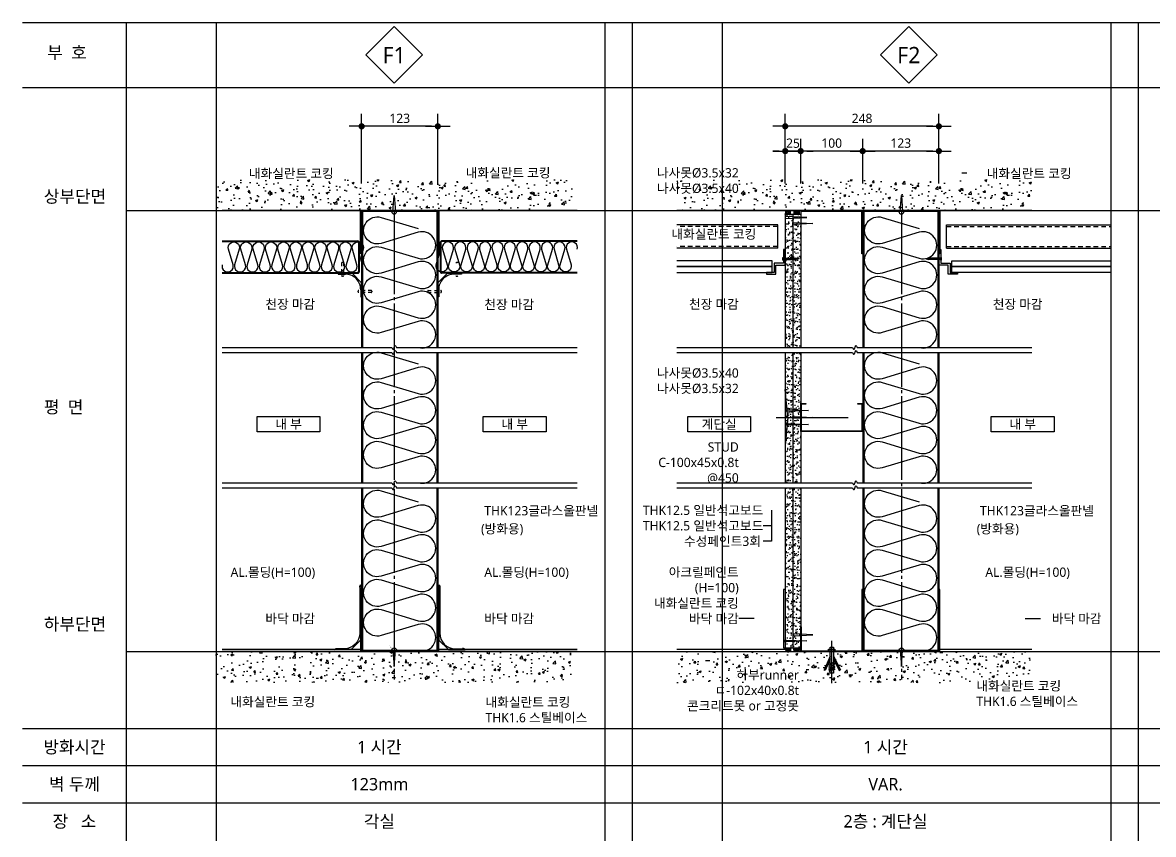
# Model space of a CAD drawing. Header units: millimetres. Extents: x 150 to 8166, y -2863 to -229.
# Drawn here: x 150 to 1975, y -1540 to -229 of the extents above; entities that cross this region are included whole.
import ezdxf
from ezdxf.enums import TextEntityAlignment as Align

# ---------------------------------------------------------------- set-up
doc = ezdxf.new("R2010")
doc.units = ezdxf.units.MM
doc.header["$LTSCALE"] = 5
doc.header["$MEASUREMENT"] = 0
doc.header["$PDMODE"] = 3
doc.header["$PDSIZE"] = 100
for name, pattern in [('C301', [30, 27, -1, 1, -1]), ('HID', [2.5, 1.5, -1]), ('HIDDEN', [2, 1, -1])]:
    doc.linetypes.add(name, pattern=pattern)
doc.layers.get('0').update_dxf_attribs({"linetype": 'CONTINUOUS'})
doc.layers.get('Defpoints').update_dxf_attribs({"color": 137, "linetype": 'CONTINUOUS'})
for name, color, linetype in [('01-CEN', 1, 'C301'), ('01CONC', 2, 'CONTINUOUS'), ('01FIN', 9, 'CONTINUOUS'), ('01HAT', 8, 'CONTINUOUS'), ('01LEADER(지시선)', 7, 'CONTINUOUS'), ('01TEX', 3, 'CONTINUOUS'), ('01단열재', 55, 'CONTINUOUS'), ('01석고보드', 73, 'CONTINUOUS'), ('01알루미늄몰딩', 4, 'CONTINUOUS'), ('01외벽패널', 3, 'CONTINUOUS'), ('01하지철물', 8, 'CONTINUOUS'), ('02DIM', 7, 'CONTINUOUS'), ('03벽체부호', 6, 'CONTINUOUS'), ('2', 2, 'CONTINUOUS'), ('3', 3, 'CONTINUOUS'), ('4', 4, 'CONTINUOUS'), ('5', 5, 'CONTINUOUS'), ('7', 7, 'CONTINUOUS'), ('8', 8, 'CONTINUOUS'), ('SYM-LEAD', 6, 'CONTINUOUS'), ('TEXT', 3, 'CONTINUOUS'), ('TEXT-NOTE', 6, 'CONTINUOUS')]:
    doc.layers.add(name, color=color, linetype=linetype)
doc.layers.add('02Waste', color=171, linetype='CONTINUOUS', plot=False)
doc.styles.add('GAUN', font='malgun.ttf', dxfattribs={"height": 375})
doc.styles.add('맑은고딕', font='malgun.ttf')
doc.styles.add('스타일1', font='malgun.ttf')
doc.dimstyles.new('GAUN-10', dxfattribs={"dimscale": 10, "dimtxt": 1.5, "dimasz": 1, "dimexe": 2, "dimexo": 3, "dimgap": 0.5, "dimtad": 1, "dimdec": 0, "dimzin": 1, "dimdsep": 46, "dimlunit": 6, "dimtxsty": '맑은고딕', "dimblk": 'CJDOT', "dimcen": 0.09, "dimdle": 1, "dimclrd": 256, "dimclre": 256, "dimclrt": 3, "dimadec": 0, "dimazin": 0, "dimtfac": 1, "dimtdec": 0, "dimtix": 1, "dimtmove": 2, "dimatfit": 3, "dimldrblk": 'CJDOT', "dimfxl": 1, "dimtolj": 1, "dimtzin": 1, "dimarcsym": 0})
pattern_1 = [(142.5, (30676.082, 8911.1846), (0.3149668, 9.6341188), [0, -7.6, 0, -8.5, 0, -8.125]), (172.5, (30676.082, 8911.185), (-8.8488835, 14.1107303), [0, -4.1, 0, -6.85, 0, -2.625]), (212.5, (30682.232, 8911.1846), (-15.5707093, 0.0282953), [0, -2.5, 0, -9, 0, -11.75]), (222.5, (30682.232, 8911.185), (-15.030633, 4.388378), [0, -1.25, 0, -5.9, 0, -6.75])]

# ---------------------------------------------------------------- blocks, each defined once
blk = doc.blocks.new('HILTI')
at = {"layer": '2'}
blk.add_lwpolyline([(4, 0, 1), (-4, 0)], format="xyb", close=True, dxfattribs=at)
blk.add_lwpolyline([(2, 0), (0, -26), (-2, 0)], dxfattribs=at)
blk = doc.blocks.new('CJDOT')
blk.add_line((-2, 0), (2, 0))
at = {"const_width": 0.5}
blk.add_lwpolyline([(-0.25, 0, 1), (0.25, 0, 1)], format="xyb", close=True, dxfattribs=at)
blk = doc.blocks.new('*D12')
at = {"layer": '02DIM', "lineweight": -2, "transparency": 16777216}
for p, q in [((697.2, -488.7), (697.2, -376.2)), ((820.2, -488.7), (820.2, -376.2)), ((810.2, -396.2), (707.2, -396.2))]:
    blk.add_line(p, q, dxfattribs=at)
at = {"layer": 'Defpoints', "color": 0, "transparency": 16777216}
for p in [(697.2, -396.2), (697.2, -518.7), (820.2, -518.7)]:
    blk.add_point(p, dxfattribs=at)
at = {"layer": '02DIM', "lineweight": -2, "transparency": 16777216, "xscale": 10, "yscale": 10, "zscale": 10, "rotation": 180}
blk.add_blockref('CJDOT', (697.2, -396.2), dxfattribs=at)
at = {"layer": '02DIM', "lineweight": -2, "transparency": 16777216, "xscale": 10, "yscale": 10, "zscale": 10}
blk.add_blockref('CJDOT', (820.2, -396.2), dxfattribs=at)
at = {"layer": '02DIM', "color": 3, "transparency": 16777216, "insert": (758.7, -383.4), "char_height": 15, "attachment_point": 5, "style": '맑은고딕'}
blk.add_mtext('\\A1;123', dxfattribs=at)
blk = doc.blocks.new('A$C224D38C1')
at = {"layer": '4'}
for p, q in [((0, 100), (0, 15.5)), ((0, 100), (1.5, 100)), ((1.5, 100), (1.5, 26.5)), ((15.5, 0), (0, 15.5)), ((15.5, 0), (38, 0)), ((26.5, 1.5), (38, 1.5)), ((38, 0), (38, 1.5))]:
    blk.add_line(p, q, dxfattribs=at)
blk.add_arc((26.5, 26.5), 25, 180, 270, dxfattribs=at)
blk = doc.blocks.new('INSUL1')
blk.add_lwpolyline([(0, 0.25, 1.344031), (0.35, 0.25), (0.2, 0.75, -1.344031), (0.55, 0.75), (0.4, 0.25)], format="xyb")
blk = doc.blocks.new('*D13')
at = {"layer": '02DIM', "lineweight": -2, "transparency": 16777216}
for p, q in [((1380.9, -488.7), (1380.9, -376.2)), ((1628.9, -488.7), (1628.9, -376.2)), ((1618.9, -396.2), (1390.9, -396.2))]:
    blk.add_line(p, q, dxfattribs=at)
at = {"layer": 'Defpoints', "color": 0, "transparency": 16777216}
for p in [(1380.9, -396.2), (1380.9, -518.7), (1628.9, -518.7)]:
    blk.add_point(p, dxfattribs=at)
at = {"layer": '02DIM', "lineweight": -2, "transparency": 16777216, "xscale": 10, "yscale": 10, "zscale": 10, "rotation": 180}
blk.add_blockref('CJDOT', (1380.9, -396.2), dxfattribs=at)
at = {"layer": '02DIM', "lineweight": -2, "transparency": 16777216, "xscale": 10, "yscale": 10, "zscale": 10}
blk.add_blockref('CJDOT', (1628.9, -396.2), dxfattribs=at)
at = {"layer": '02DIM', "color": 3, "transparency": 16777216, "insert": (1504.9, -383.5), "char_height": 15, "attachment_point": 5, "style": '맑은고딕'}
blk.add_mtext('\\A1;248', dxfattribs=at)
blk = doc.blocks.new('*D14')
at = {"layer": '02DIM', "lineweight": -2, "transparency": 16777216}
for p, q in [((1505.9, -488.7), (1505.9, -416.2)), ((1628.9, -488.7), (1628.9, -416.2)), ((1618.9, -436.2), (1515.9, -436.2))]:
    blk.add_line(p, q, dxfattribs=at)
at = {"layer": 'Defpoints', "color": 0, "transparency": 16777216}
for p in [(1505.9, -436.2), (1505.9, -518.7), (1628.9, -518.7)]:
    blk.add_point(p, dxfattribs=at)
at = {"layer": '02DIM', "lineweight": -2, "transparency": 16777216, "xscale": 10, "yscale": 10, "zscale": 10, "rotation": 180}
blk.add_blockref('CJDOT', (1505.9, -436.2), dxfattribs=at)
at = {"layer": '02DIM', "lineweight": -2, "transparency": 16777216, "xscale": 10, "yscale": 10, "zscale": 10}
blk.add_blockref('CJDOT', (1628.9, -436.2), dxfattribs=at)
at = {"layer": '02DIM', "color": 3, "transparency": 16777216, "insert": (1567.4, -423.4), "char_height": 15, "attachment_point": 5, "style": '맑은고딕'}
blk.add_mtext('\\A1;123', dxfattribs=at)
blk = doc.blocks.new('*D15')
at = {"layer": '02DIM', "lineweight": -2, "transparency": 16777216}
for p, q in [((1405.9, -488.7), (1405.9, -416.2)), ((1505.9, -488.7), (1505.9, -416.2)), ((1495.9, -436.2), (1415.9, -436.2))]:
    blk.add_line(p, q, dxfattribs=at)
at = {"layer": 'Defpoints', "color": 0, "transparency": 16777216}
for p in [(1405.9, -436.2), (1405.9, -518.7), (1505.9, -518.7)]:
    blk.add_point(p, dxfattribs=at)
at = {"layer": '02DIM', "lineweight": -2, "transparency": 16777216, "xscale": 10, "yscale": 10, "zscale": 10, "rotation": 180}
blk.add_blockref('CJDOT', (1405.9, -436.2), dxfattribs=at)
at = {"layer": '02DIM', "lineweight": -2, "transparency": 16777216, "xscale": 10, "yscale": 10, "zscale": 10}
blk.add_blockref('CJDOT', (1505.9, -436.2), dxfattribs=at)
at = {"layer": '02DIM', "color": 3, "transparency": 16777216, "insert": (1455.9, -423.4), "char_height": 15, "attachment_point": 5, "style": '맑은고딕'}
blk.add_mtext('\\A1;100', dxfattribs=at)
blk = doc.blocks.new('*D16')
at = {"layer": '02DIM', "lineweight": -2, "transparency": 16777216}
for p, q in [((1380.9, -488.7), (1380.9, -416.2)), ((1405.9, -488.7), (1405.9, -416.2)), ((1370.9, -436.2), (1360.9, -436.2)), ((1405.9, -436.2), (1380.9, -436.2)), ((1415.9, -436.2), (1425.9, -436.2))]:
    blk.add_line(p, q, dxfattribs=at)
at = {"layer": 'Defpoints', "color": 0, "transparency": 16777216}
for p in [(1380.9, -436.2), (1380.9, -518.7), (1405.9, -518.7)]:
    blk.add_point(p, dxfattribs=at)
at = {"layer": '02DIM', "lineweight": -2, "transparency": 16777216, "xscale": 10, "yscale": 10, "zscale": 10}
blk.add_blockref('CJDOT', (1380.9, -436.2), dxfattribs=at)
at = {"layer": '02DIM', "lineweight": -2, "transparency": 16777216, "xscale": 10, "yscale": 10, "zscale": 10, "rotation": 180}
blk.add_blockref('CJDOT', (1405.9, -436.2), dxfattribs=at)
at = {"layer": '02DIM', "color": 3, "transparency": 16777216, "insert": (1393.4, -423.5), "char_height": 15, "attachment_point": 5, "style": '맑은고딕'}
blk.add_mtext('\\A1;25', dxfattribs=at)
blk = doc.blocks.new('room-1')
at = {"layer": 'TEXT-NOTE', "color": 6}
for p, q in [((0, 5), (20.29, 5)), ((0, 0), (0, 5)), ((20.29, 5), (20.29, 0)), ((20.29, 0), (0, 0))]:
    blk.add_line(p, q, dxfattribs=at)
at = {"layer": 'TEXT-NOTE', "color": 3, "style": '스타일1'}
blk.add_attdef('실명', text='', height=3, dxfattribs=at).set_placement((10.15, 2.59), align=Align.MIDDLE)

msp = doc.modelspace()

# ---------------------------------------------------------------- hatches: boundary and pattern name
at = {"layer": '01HAT'}
h = msp.add_hatch(dxfattribs=at)
h.set_pattern_fill('AR-CONC', color=256, scale=5, style=0)
h.set_pattern_definition([(50, (-32194.813, 8871.642), (35.86301, -3.137607), [3.75, -41.25]), (355, (-32194.813, 8871.64), (-6.937567, 37.609607), [3, -33]), (100.4514, (-32191.824, 8871.38), (28.92547, 34.471977), [3.18701, -35.057106]), (46.1842, (-32194.813, 8881.64), (53.36205, -8.27595), [5.625, -61.875]), (96.6356, (-32190.366, 8880.95), (46.733135, 48.70589), [4.780514, -52.58565]), (351.1842, (-32194.81, 8881.64), (46.7331, 48.70593), [4.5, -49.5]), (21, (-32189.813, 8879.142), (29.845353, -20.130945), [3.75, -41.25]), (326, (-32189.813, 8879.14), (12.165767, 36.257502), [3, -33]), (71.4514, (-32187.325, 8877.464), (42.01113, 16.126525), [3.18701, -35.057106]), (37.5, (-32194.813, 8871.642), (0.607993, 16.6446927), [0, -32.6, 0, -33.5, 0, -33.125]), (7.5, (-32194.813, 8871.642), (13.153477, 19.720586), [0, -19.1, 0, -31.85, 0, -12.625]), (327.5, (-32205.963, 8871.642), (26.691122, -1.1277436), [0, -12.5, 0, -39, 0, -51.75]), (317.5, (-32210.963, 8871.642), (29.159308, 5.005249), [0, -16.25, 0, -25.9, 0, -36.75])])
h.paths.add_polyline_path([(462.2, -482.2), (462.2, -532.2), (1037.2, -532.2), (1037.2, -482.2)])
h = msp.add_hatch(dxfattribs=at)
h.set_pattern_fill('AR-CONC', color=256, scale=5, style=0)
h.set_pattern_definition([(50, (-31431.155, 8871.642), (35.86301, -3.137607), [3.75, -41.25]), (355, (-31431.155, 8871.64), (-6.937567, 37.609607), [3, -33]), (100.4514, (-31428.167, 8871.38), (28.92547, 34.471977), [3.18701, -35.057106]), (46.1842, (-31431.155, 8881.64), (53.36205, -8.27595), [5.625, -61.875]), (96.6356, (-31426.71, 8880.95), (46.733135, 48.70589), [4.780514, -52.58565]), (351.1842, (-31431.155, 8881.64), (46.7331, 48.70593), [4.5, -49.5]), (21, (-31426.155, 8879.142), (29.845353, -20.130945), [3.75, -41.25]), (326, (-31426.155, 8879.14), (12.165767, 36.257502), [3, -33]), (71.4514, (-31423.668, 8877.464), (42.01113, 16.126525), [3.18701, -35.057106]), (37.5, (-31431.155, 8871.642), (0.607993, 16.6446927), [0, -32.6, 0, -33.5, 0, -33.125]), (7.5, (-31431.155, 8871.642), (13.153477, 19.720586), [0, -19.1, 0, -31.85, 0, -12.625]), (327.5, (-31442.305, 8871.642), (26.691122, -1.1277436), [0, -12.5, 0, -39, 0, -51.75]), (317.5, (-31447.305, 8871.642), (29.159308, 5.005249), [0, -16.25, 0, -25.9, 0, -36.75])])
h.paths.add_polyline_path([(1205.9, -482.2), (1205.9, -532.2), (1780.9, -532.2), (1780.9, -482.2)])
h = msp.add_hatch(dxfattribs=at)
h.set_pattern_fill('AR-SAND', color=256, scale=5, style=0)
h.set_pattern_definition(pattern_1)
h.paths.add_polyline_path([(1405.9, -538.2), (1380.9, -538.2), (1380.9, -753.3), (1405.9, -753.3)])
h = msp.add_hatch(dxfattribs=at)
h.set_pattern_fill('AR-SAND', color=256, scale=5, style=0)
h.set_pattern_definition([(142.5, (30676.082, 8911.1846), (0.3149668, 9.6341188), [0, -7.6, 0, -8.5, 0, -8.125]), (172.5, (30676.082, 8911.185), (-8.8488835, 14.1107303), [0, -4.1, 0, -6.85, 0, -2.625]), (212.5, (30682.232, 8911.1846), (-15.5707093, 0.0282953), [0, -2.5, 0, -9, 0, -11.75]), (222.5, (30682.232, 8911.185), (-15.030633, 4.388378), [0, -1.25, 0, -5.9, 0, -6.75])])
h.paths.add_polyline_path([(1405.9, -761.3), (1380.9, -761.3), (1380.9, -971.8), (1405.9, -971.8)])
h = msp.add_hatch(dxfattribs=at)
h.set_pattern_fill('AR-SAND', color=256, scale=5, style=0)
h.set_pattern_definition(pattern_1)
h.paths.add_polyline_path([(1405.9, -1238.3), (1380.9, -1238.3), (1380.9, -979.8), (1405.9, -979.8)])
h = msp.add_hatch(dxfattribs=at)
h.set_pattern_fill('AR-CONC', color=256, scale=5, style=0)
h.set_pattern_definition([(50, (-32194.813, 8911.185), (35.86301, -3.137607), [3.75, -41.25]), (355, (-32194.813, 8911.185), (-6.937567, 37.609607), [3, -33]), (100.4514, (-32191.824, 8910.923), (28.92547, 34.471977), [3.18701, -35.057106]), (46.1842, (-32194.813, 8921.185), (53.36205, -8.27595), [5.625, -61.875]), (96.6356, (-32190.366, 8920.495), (46.733135, 48.70589), [4.780514, -52.58565]), (351.1842, (-32194.81, 8921.185), (46.7331, 48.70593), [4.5, -49.5]), (21, (-32189.813, 8918.685), (29.845353, -20.130945), [3.75, -41.25]), (326, (-32189.813, 8918.685), (12.165767, 36.257502), [3, -33]), (71.4514, (-32187.325, 8917.007), (42.01113, 16.126525), [3.18701, -35.057106]), (37.5, (-32194.813, 8911.185), (0.607993, 16.6446927), [0, -32.6, 0, -33.5, 0, -33.125]), (7.5, (-32194.813, 8911.185), (13.153477, 19.720586), [0, -19.1, 0, -31.85, 0, -12.625]), (327.5, (-32205.963, 8911.185), (26.691122, -1.1277436), [0, -12.5, 0, -39, 0, -51.75]), (317.5, (-32210.963, 8911.185), (29.159308, 5.005249), [0, -16.25, 0, -25.9, 0, -36.75])])
h.paths.add_polyline_path([(462.2, -1244.3), (462.2, -1294.3), (1037.2, -1294.3), (1037.2, -1244.3)])
h = msp.add_hatch(dxfattribs=at)
h.set_pattern_fill('AR-CONC', color=256, scale=5, style=0)
h.set_pattern_definition([(50, (-21241.102, -68602.354), (35.863009, -3.137607), [3.75, -41.25]), (355, (-21241.102, -68602.354), (-6.937567, 37.609607), [3, -33]), (100.4514, (-21238.114, -68602.615), (28.925469, 34.471977), [3.18701, -35.057106]), (46.1842, (-21241.102, -68592.354), (53.362052, -8.27595), [5.625, -61.875]), (96.6356, (-21236.655, -68593.043), (46.733135, 48.705894), [4.780514, -52.58565]), (351.1842, (-21241.1, -68592.354), (46.733097, 48.70593), [4.5, -49.5]), (21, (-21236.102, -68594.854), (29.845353, -20.130945), [3.75, -41.25]), (326, (-21236.102, -68594.854), (12.165767, 36.257502), [3, -33]), (71.4514, (-21233.615, -68596.53), (42.011131, 16.126525), [3.18701, -35.057106]), (37.5, (-21241.102, -68602.354), (0.6079928, 16.6446927), [0, -32.6, 0, -33.5, 0, -33.125]), (7.5, (-21241.102, -68602.354), (13.153477, 19.7205856), [0, -19.1, 0, -31.85, 0, -12.625]), (327.5, (-21252.252, -68602.354), (26.6911218, -1.1277436), [0, -12.5, 0, -39, 0, -51.75]), (317.5, (-21257.252, -68602.354), (29.1593085, 5.005249), [0, -16.25, 0, -25.9, 0, -36.75])])
h.paths.add_polyline_path([(1780.9, -1294.3), (1780.9, -1244.3), (1205.9, -1244.3), (1205.9, -1294.3)])
at = {"layer": '8'}
h = msp.add_hatch(dxfattribs=at)
h.set_pattern_fill('ANSI31', color=256, scale=10, style=0)
h.set_pattern_definition([(315, (-26228.0336, -12011.5565), (-0.883883476, -0.883883476), [])])
edge = h.paths.add_edge_path()
edge.add_ellipse((1399.4, -535.2), major_axis=(4.77, 0), ratio=0.629285, start_angle=0, end_angle=360, ccw=False)
h = msp.add_hatch(dxfattribs=at)
h.set_pattern_fill('ANSI31', color=256, scale=10, style=0)
h.set_pattern_definition([(135, (30676.0818, 8911.1846), (0.883883476, 0.883883476), [])])
edge = h.paths.add_edge_path()
edge.add_ellipse((1399.4, -1241.3), major_axis=(4.77, 0), ratio=0.629285, start_angle=0, end_angle=360)

# ---------------------------------------------------------------- linework, layer by layer
for p, q in [((150, -1428.7), (3585, -1428.7)), ((150, -1488.7), (3585, -1488.7))]:
    msp.add_line(p, q)
at = {"layer": '01-CEN'}
for p, q in [((749.7, -532.2), (749.7, -1289.6)), ((1568.4, -532.2), (1568.4, -1289.6)), ((1366.2, -866.5), (1482.6, -866.5)), ((1456.1, -1295.4), (1456.1, -1227.2))]:
    msp.add_line(p, q, dxfattribs=at)
at = {"layer": '01CONC'}
for p, q in [((1045.2, -532.2), (472.2, -532.2)), ((1778.9, -532.2), (1205.9, -532.2)), ((1045.2, -1244.3), (472.2, -1244.3)), ((1205.9, -1244.3), (1778.9, -1244.3))]:
    msp.add_line(p, q, dxfattribs=at)
at = {"layer": '01FIN'}
for p, q in [((695.6, -1241.3), (472.2, -1241.3)), ((1045.2, -1241.3), (821.8, -1241.3)), ((1381.8, -1241.3), (1205.9, -1241.3)), ((1778.9, -1241.3), (1630.5, -1241.3))]:
    msp.add_line(p, q, dxfattribs=at)
at = {"layer": '01LEADER(지시선)'}
for p, q in [((1665.7, -471.3), (1674, -471.3)), ((1330.9, -1191.3), (1305.9, -1191.3)), ((1768, -1191.3), (1793, -1191.3))]:
    msp.add_line(p, q, dxfattribs=at)
for points in [[(1330.9, -1241.3, 0, 5, 0), (1330.9, -1226.3, 0, 0, 0), (1330.9, -1191.3, 0, 0, 0)], [(1768, -1241.3, 0, 5, 0), (1768, -1226.3, 0, 0, 0), (1768, -1191.3, 0, 0, 0)]]:
    msp.add_lwpolyline(points, format="xyseb", dxfattribs=at)
at = {"layer": '01단열재', "color": 9, "ltscale": 0.0009}
for p, q in [((472.2, -582.2), (690.2, -582.2)), ((1045.2, -582.2), (827.1, -582.2)), ((692.3, -584.3), (692.3, -630.2)), ((825, -584.3), (825, -630.2)), ((472.2, -632.2), (690.2, -632.2)), ((1045.2, -632.2), (827.1, -632.2))]:
    msp.add_line(p, q, dxfattribs=at)
for centre, start, end in [((690.2, -584.3), 359.999, 90.0679), ((827.1, -584.3), 89.9321, 180.001), ((690.2, -630.2), 269.9321, 0.001), ((827.1, -630.2), 179.999, 270.0679)]:
    msp.add_arc(centre, 2.04, start, end, dxfattribs=at)
at = {"layer": '01석고보드'}
for p, q in [((1405.9, -532.2), (1380.9, -532.2)), ((1380.9, -532.2), (1405.9, -532.2)), ((1380.9, -538.2), (1380.9, -753.3)), ((1380.9, -538.2), (1405.9, -538.2)), ((1393.4, -538.2), (1393.4, -753.3)), ((1405.9, -532.2), (1405.9, -753.3)), ((1380.9, -761.3), (1380.9, -971.8)), ((1393.4, -761.3), (1393.4, -971.8)), ((1405.9, -761.3), (1405.9, -971.8)), ((1384.9, -866.5), (1380.9, -821.5)), ((1384.9, -866.5), (1380.9, -911.5)), ((1380.9, -979.8), (1380.9, -1238.3)), ((1393.4, -979.8), (1393.4, -1238.3)), ((1405.9, -979.8), (1405.9, -1244.3)), ((1377.9, -1238.3), (1405.9, -1238.3))]:
    msp.add_line(p, q, dxfattribs=at)
at = {"layer": '01알루미늄몰딩', "color": 5, "linetype": 'HIDDEN'}
for p, q in [((664.9, -616.9), (664.9, -637.4)), ((667.1, -616.1), (665.7, -616.1)), ((667.9, -616.9), (667.9, -637.4)), ((850.2, -616.1), (851.6, -616.1)), ((667.1, -638.2), (665.7, -638.2)), ((850.2, -638.2), (851.6, -638.2)), ((691.4, -663.6), (691.4, -662.2)), ((712.7, -661.4), (692.2, -661.4)), ((712.7, -664.4), (692.2, -664.4)), ((695.7, -660.5), (695.7, -660.4)), ((713.5, -662.2), (713.5, -663.6)), ((803.8, -662.2), (803.8, -663.6)), ((804.6, -661.4), (825.1, -661.4)), ((804.6, -664.4), (825.1, -664.4)), ((821.7, -660.5), (821.7, -660.4)), ((825.9, -663.6), (825.9, -662.2))]:
    msp.add_line(p, q, dxfattribs=at)
at = {"layer": '01알루미늄몰딩'}
for p, q in [((681.7, -633.4), (659.2, -633.4)), ((659.2, -633.4), (659.2, -634.9)), ((659.2, -634.9), (671.3, -634.9)), ((697.2, -648.9), (681.7, -633.4)), ((820.2, -648.9), (835.7, -633.4)), ((835.7, -633.4), (858.2, -633.4)), ((858.2, -634.9), (846.1, -634.9)), ((858.2, -633.4), (858.2, -634.9)), ((697.2, -671.4), (697.2, -648.9)), ((820.2, -671.4), (820.2, -648.9)), ((695.7, -660.4), (695.7, -659.3)), ((695.7, -659.3), (695.7, -671.4)), ((695.7, -671.4), (697.2, -671.4)), ((821.7, -671.4), (820.2, -671.4)), ((821.7, -660.4), (821.7, -659.3)), ((821.7, -659.3), (821.7, -671.4))]:
    msp.add_line(p, q, dxfattribs=at)
at = {"layer": '01알루미늄몰딩', "color": 5, "linetype": 'HIDDEN'}
for centre, start, end in [((665.7, -616.9), 90, 180), ((667.1, -616.9), 0, 90), ((850.2, -616.9), 90, 180), ((851.6, -616.9), 0, 90), ((665.7, -637.4), 180, 270), ((667.1, -637.4), 270, 0), ((850.2, -637.4), 180, 270), ((851.6, -637.4), 270, 0), ((692.2, -662.2), 90, 180), ((692.2, -663.6), 180, 270), ((712.7, -662.2), 0, 90), ((712.7, -663.6), 270, 0), ((804.6, -662.2), 90, 180), ((804.6, -663.6), 180, 270), ((825.1, -662.2), 0, 90), ((825.1, -663.6), 270, 0)]:
    msp.add_arc(centre, 0.8, start, end, dxfattribs=at)
at = {"layer": '01알루미늄몰딩'}
for centre, start, end in [((670.7, -659.9), 358.6605, 91.3395), ((846.6, -659.9), 88.6605, 181.3395)]:
    msp.add_arc(centre, 25, start, end, dxfattribs=at)
at = {"layer": '01외벽패널'}
for p, q in [((697.2, -532.2), (697.2, -753.3)), ((698.8, -532.2), (698.8, -753.3)), ((818.6, -532.2), (818.6, -753.3)), ((820.2, -532.2), (820.2, -753.3)), ((1505.9, -532.2), (1505.9, -753.3)), ((1507.5, -532.2), (1507.5, -753.3)), ((1627.3, -532.2), (1627.3, -753.3)), ((1628.9, -532.2), (1628.9, -753.3)), ((697.2, -761.3), (697.2, -971.8)), ((698.8, -761.3), (698.8, -971.8)), ((818.6, -761.3), (818.6, -971.8)), ((820.2, -761.3), (820.2, -971.8)), ((1505.9, -761.3), (1505.9, -971.8)), ((1507.5, -761.3), (1507.5, -971.8)), ((1627.3, -761.3), (1627.3, -971.8)), ((1628.9, -761.3), (1628.9, -971.8)), ((697.2, -979.8), (697.2, -1244.3)), ((698.8, -979.8), (698.8, -1244.3)), ((818.6, -979.8), (818.6, -1242.7)), ((820.2, -979.8), (820.2, -1240.2)), ((1505.9, -979.8), (1505.9, -1234.7)), ((1507.5, -979.8), (1507.5, -1242.7)), ((1627.3, -979.8), (1627.3, -1242.7)), ((1628.9, -979.8), (1628.9, -1242.7))]:
    msp.add_line(p, q, dxfattribs=at)
at = {"layer": '01하지철물', "color": 4}
for p, q in [((1380.9, -541.5), (1380.9, -545)), ((1382, -541.5), (1380.9, -541.5)), ((1380.9, -545), (1382, -545)), ((1382, -541.7), (1382, -541.5)), ((1415.9, -543.3), (1382, -541.7)), ((1382, -544.8), (1415.9, -543.3)), ((1382, -545), (1382, -544.8)), ((1393.4, -555), (1393.4, -551.5)), ((1393.4, -551.5), (1394.5, -551.5)), ((1394.5, -555), (1393.4, -555)), ((1394.5, -551.5), (1394.5, -551.7)), ((1394.5, -551.7), (1425.4, -553.3)), ((1425.4, -553.3), (1394.5, -554.8)), ((1394.5, -554.8), (1394.5, -555)), ((1383.7, -853.3), (1384.8, -853.3)), ((1383.7, -856.8), (1383.7, -853.3)), ((1384.8, -856.8), (1383.7, -856.8)), ((1384.8, -853.3), (1384.8, -853.5)), ((1384.8, -853.5), (1418.7, -855)), ((1418.7, -855), (1384.8, -856.6)), ((1384.8, -856.6), (1384.8, -856.8)), ((1383.7, -875.8), (1384.8, -875.8)), ((1383.7, -879.3), (1383.7, -875.8)), ((1384.8, -875.8), (1384.8, -876)), ((1384.8, -876), (1418.7, -877.5)), ((1393.4, -868.3), (1393.4, -864.8)), ((1393.4, -864.8), (1394.5, -864.8)), ((1394.5, -868.3), (1393.4, -868.3)), ((1394.5, -864.8), (1394.5, -865)), ((1394.5, -865), (1425.4, -866.5)), ((1425.4, -866.5), (1394.5, -868.1)), ((1394.5, -868.1), (1394.5, -868.3)), ((1384.8, -879.3), (1383.7, -879.3)), ((1418.7, -877.5), (1384.8, -879.1)), ((1384.8, -879.1), (1384.8, -879.3)), ((1393.4, -1215.6), (1393.4, -1219.1)), ((1394.5, -1215.6), (1393.4, -1215.6)), ((1393.4, -1219.1), (1394.5, -1219.1)), ((1394.5, -1215.8), (1394.5, -1215.6)), ((1425.4, -1217.3), (1394.5, -1215.8)), ((1394.5, -1218.9), (1425.4, -1217.3)), ((1394.5, -1219.1), (1394.5, -1218.9)), ((1380.9, -1225.6), (1382, -1225.6)), ((1380.9, -1229.1), (1380.9, -1225.6)), ((1382, -1229.1), (1380.9, -1229.1)), ((1382, -1225.6), (1382, -1225.8)), ((1382, -1225.8), (1415.9, -1227.3)), ((1415.9, -1227.3), (1382, -1228.9)), ((1382, -1228.9), (1382, -1229.1)), ((1450.8, -1240.7), (1461.2, -1240.7)), ((1450.8, -1243.5), (1450.8, -1240.7)), ((1453.3, -1279.3), (1453.3, -1237.2)), ((1453.3, -1237.2), (1458.9, -1237.2)), ((1458.9, -1237.2), (1458.9, -1279.3)), ((1461.2, -1240.7), (1461.2, -1243.5)), ((1453.3, -1252.1), (1443.5, -1274.3)), ((1453.3, -1256.3), (1445.1, -1275.1)), ((1458.9, -1252.1), (1469.9, -1274.1)), ((1458.9, -1256.3), (1468.2, -1274.9)), ((1445.1, -1275.1), (1443.5, -1274.3)), ((1460.7, -1263.6), (1450.9, -1267)), ((1460.7, -1266.1), (1450.9, -1269.5)), ((1460.7, -1268.6), (1450.9, -1272)), ((1460.8, -1261.4), (1451, -1264.8)), ((1460.8, -1270.4), (1451, -1273.8)), ((1460.9, -1272.3), (1451.1, -1275.7)), ((1460.9, -1273.5), (1451.1, -1276.9)), ((1468.2, -1274.9), (1469.9, -1274.1)), ((1458.9, -1279.3), (1453.3, -1279.3))]:
    msp.add_line(p, q, dxfattribs=at)
at = {"layer": '01하지철물'}
for p, q in [((1505.9, -572.2), (1505.9, -753.3)), ((1505.9, -761.3), (1505.9, -971.8)), ((1505.9, -979.8), (1505.9, -1244.3))]:
    msp.add_line(p, q, dxfattribs=at)
at = {"layer": '01하지철물', "color": 4}
for points in [[(821.8, -532.2), (821.8, -602.2), (820.2, -602.2), (820.2, -533.8), (697.2, -533.8), (697.2, -602.2), (695.6, -602.2), (695.6, -532.2)], [(1405.9, -532.2), (1405.9, -572.2), (1406.7, -572.2), (1406.7, -533), (1505.1, -533), (1505.1, -572.2), (1505.9, -572.2), (1505.9, -532.2)], [(1630.5, -532.2), (1630.5, -602.2), (1628.9, -602.2), (1628.9, -533.8), (1505.9, -533.8), (1505.9, -602.2), (1504.3, -602.2), (1504.3, -532.2)], [(1497.9, -844.8), (1497.9, -844), (1505.9, -844), (1505.9, -889), (1405.9, -889), (1405.9, -844), (1413.9, -844), (1413.9, -844.8), (1406.7, -844.8), (1406.7, -888.2), (1505.1, -888.2), (1505.1, -844.8)], [(821.8, -1244.3), (821.8, -1144.3), (820.2, -1144.3), (820.2, -1242.7), (697.2, -1242.7), (697.2, -1144.3), (695.6, -1144.3), (695.6, -1244.3)], [(1630.5, -1244.3), (1630.5, -1144.3), (1628.9, -1144.3), (1628.9, -1242.7), (1505.9, -1242.7), (1505.9, -1144.3), (1504.3, -1144.3), (1504.3, -1244.3)], [(1405.9, -1244.3), (1405.9, -1204.3), (1406.7, -1204.3), (1406.7, -1243.5), (1505.1, -1243.5), (1505.1, -1204.3), (1505.9, -1204.3), (1505.9, -1244.3)]]:
    msp.add_lwpolyline(points, close=True, dxfattribs=at)
at = {"layer": '02Waste', "ltscale": 0.1}
for p, q in [((462.2, -228.7), (462.2, -2862.5)), ((1089.7, -228.7), (1089.7, -2862.5)), ((1279, -228.7), (1279, -2862.5)), ((1906.5, -228.7), (1906.5, -2862.5)), ((317.5, -532.2), (3585, -532.2)), ((317.5, -1244.3), (3585, -1244.3))]:
    msp.add_line(p, q, dxfattribs=at)
at = {"layer": '03벽체부호'}
for points in [[(703.9, -280.5), (749.7, -326.3), (795.4, -280.5), (749.7, -234.8)], [(1534.5, -280.5), (1580.3, -326.3), (1626, -280.5), (1580.3, -234.8)]]:
    msp.add_lwpolyline(points, close=True, dxfattribs=at)
at = {"layer": '3'}
for p, q in [((150, -228.7), (3585, -228.7)), ((317.5, -2862.5), (317.5, -228.7)), ((1134.4, -2862.5), (1134.4, -228.7)), ((1951.2, -2862.5), (1951.2, -228.7)), ((150, -333.7), (3585, -333.7))]:
    msp.add_line(p, q, dxfattribs=at)
at = {"layer": '3', "color": 3, "linetype": 'Continuous'}
for p, q in [((472.2, -581.4), (691.3, -581.4)), ((693.3, -583.4), (693.3, -631.4)), ((824, -583.4), (824, -631.4)), ((1045.2, -581.4), (826.1, -581.4)), ((472.2, -633.4), (691.3, -633.4)), ((1045.2, -633.4), (826.1, -633.4))]:
    msp.add_line(p, q, dxfattribs=at)
for centre, start, end in [((691.3, -583.4), 0, 90.0679), ((826.1, -583.4), 89.9321, 180), ((691.3, -631.4), 269.9321, 0), ((826.1, -631.4), 180, 270.0679)]:
    msp.add_arc(centre, 2.04, start, end, dxfattribs=at)
at = {"layer": '4'}
msp.add_line((150, -1368.7), (3585, -1368.7), dxfattribs=at)
at = {"layer": '4', "color": 2}
for points in [[(695.5, -1140.4), (695.6, -1136.6, 0.206154), (693.7, -1140.7, -0.272854), (695.5, -1140.4)], [(821.8, -1140.4), (821.8, -1136.6, -0.206154), (823.7, -1140.7, 0.272854), (821.8, -1140.4)], [(656.8, -1241.3), (652.9, -1241.3, -0.206154), (657.1, -1239.5, 0.272854), (656.8, -1241.3)], [(860.5, -1241.3), (864.4, -1241.3, 0.206154), (860.2, -1239.5, -0.272854), (860.6, -1241.3)]]:
    msp.add_lwpolyline(points, format="xyb", dxfattribs=at)
at = {"layer": '5'}
for points in [[(472.2, -753.3), (746, -753.3), (747.1, -755.6, 0.666481), (749, -755.4), (750.4, -751.1, -0.702436), (752.2, -751), (753.2, -753.3), (1045.2, -753.3)], [(472.2, -761.3), (746, -761.3), (747.1, -763.6, 0.666481), (749, -763.4), (750.4, -759.1, -0.702436), (752.2, -759), (753.2, -761.3), (1045.2, -761.3)], [(1205.9, -753.3), (1489.7, -753.3), (1490.8, -755.6, 0.666481), (1492.7, -755.4), (1494.1, -751.1, -0.702436), (1496, -751), (1496.9, -753.3), (1778.9, -753.3)], [(1205.9, -761.3), (1489.7, -761.3), (1490.8, -763.6, 0.666481), (1492.7, -763.4), (1494.1, -759.1, -0.702436), (1496, -759), (1496.9, -761.3), (1778.9, -761.3)], [(472.2, -971.8), (746, -971.8), (747.1, -974.1, 0.666481), (749, -974), (750.4, -969.6, -0.702436), (752.2, -969.6), (753.2, -971.8), (1045.2, -971.8)], [(472.2, -979.8), (746, -979.8), (747.1, -982.1, 0.666481), (749, -982), (750.4, -977.6, -0.702436), (752.2, -977.6), (753.2, -979.8), (1045.2, -979.8)], [(1205.9, -971.8), (1489.7, -971.8), (1490.8, -974.1, 0.666481), (1492.7, -974), (1494.1, -969.6, -0.702436), (1496, -969.6), (1496.9, -971.8), (1778.9, -971.8)], [(1205.9, -979.8), (1489.7, -979.8), (1490.8, -982.1, 0.666481), (1492.7, -982), (1494.1, -977.6, -0.702436), (1496, -977.6), (1496.9, -979.8), (1778.9, -979.8)]]:
    msp.add_lwpolyline(points, format="xyb", dxfattribs=at)
at = {"layer": '7'}
for p, q in [((1380.9, -1144.3), (1377.9, -1144.3)), ((1377.9, -1144.3), (1377.9, -1238.3))]:
    msp.add_line(p, q, dxfattribs=at)
at = {"layer": '8'}
for p, q in [((1368.7, -555.2), (1205.9, -555.2)), ((1368.7, -593.2), (1368.7, -555.2)), ((1641.1, -555.2), (1906.5, -555.2)), ((1641.1, -593.2), (1641.1, -555.2)), ((1368.7, -593.2), (1205.9, -593.2)), ((1641.1, -593.2), (1906.5, -593.2)), ((1376.9, -612.2), (1376.9, -608.2)), ((1376.9, -608.2), (1377.9, -608.2)), ((1376.9, -612.2), (1377.9, -612.2)), ((1377.9, -612.2), (1377.9, -608.2)), ((1377.9, -609.2), (1397.9, -609.2)), ((1377.9, -611.2), (1397.9, -611.2)), ((1403.4, -610.2), (1397.9, -609.2)), ((1403.4, -610.2), (1397.9, -611.2)), ((1608.3, -610.2), (1611.9, -609.2)), ((1608.3, -610.2), (1611.9, -611.2)), ((1631.9, -609.2), (1611.9, -609.2)), ((1631.9, -611.2), (1611.9, -611.2)), ((1631.9, -612.2), (1631.9, -608.2)), ((1632.9, -608.2), (1631.9, -608.2)), ((1632.9, -612.2), (1631.9, -612.2)), ((1632.9, -612.2), (1632.9, -608.2))]:
    msp.add_line(p, q, dxfattribs=at)
at = {"layer": '8', "linetype": 'HID'}
for p, q in [((1368.7, -558.2), (1205.9, -558.2)), ((1641.1, -558.2), (1906.5, -558.2)), ((1368.7, -590.2), (1205.9, -590.2)), ((1641.1, -590.2), (1906.5, -590.2))]:
    msp.add_line(p, q, dxfattribs=at)
at = {"layer": '8'}
for points in [[(1350.9, -635.2), (1365.9, -635.2), (1365.9, -620.2), (1380.9, -620.2), (1380.9, -595.2), (1377.9, -595.2), (1377.9, -617.2), (1362.9, -617.2), (1362.9, -632.2), (1350.9, -632.2)], [(1658.9, -635.2), (1643.9, -635.2), (1643.9, -620.2), (1628.9, -620.2), (1628.9, -595.2), (1631.9, -595.2), (1631.9, -617.2), (1646.9, -617.2), (1646.9, -632.2), (1658.9, -632.2)]]:
    msp.add_lwpolyline(points, close=True, dxfattribs=at)
for points in [[(1205.9, -622.7), (1359.9, -622.7), (1359.9, -613.2), (1205.9, -613.2)], [(1906.5, -622.7), (1649.9, -622.7), (1649.9, -613.2), (1906.5, -613.2)], [(1205.9, -632.2), (1359.9, -632.2), (1359.9, -622.7), (1205.9, -622.7)], [(1906.5, -632.2), (1649.9, -632.2), (1649.9, -622.7), (1906.5, -622.7)]]:
    msp.add_lwpolyline(points, dxfattribs=at)
for centre in [(1379.4, -534.8), (1380.6, -534.8), (1381.9, -534.8), (1383.2, -534.8), (1384.5, -534.8), (1385.8, -534.8), (1387.1, -534.8)]:
    msp.add_ellipse(centre, major_axis=(0, -4.33), ratio=0.567504, start_param=0.661848, end_param=2.208479, dxfattribs=at)
at = {"layer": '8', "extrusion": (0, 0, -1)}
msp.add_ellipse((1399.4, -535.2), major_axis=(4.77, 0), ratio=0.629285, dxfattribs=at)
for centre in [(1379.4, -1241.7), (1380.6, -1241.7), (1381.9, -1241.7), (1383.2, -1241.7), (1384.5, -1241.7), (1385.8, -1241.7), (1387.1, -1241.7)]:
    msp.add_ellipse(centre, major_axis=(0, 4.33), ratio=0.567504, start_param=0.661848, end_param=2.208479, dxfattribs=at)
at = {"layer": '8'}
msp.add_ellipse((1399.4, -1241.3), major_axis=(4.77, 0), ratio=0.629285, dxfattribs=at)
at = {"layer": 'SYM-LEAD'}
for p, q in [((1358.6, -1016.3), (1358.6, -1066.3)), ((1358.6, -1041.3), (1345.4, -1041.3)), ((1358.6, -1066.3), (1345.4, -1066.3))]:
    msp.add_line(p, q, dxfattribs=at)
for points in [[(695.6, -532.2, 0, 5, 0), (688.1, -519.2, 0, 0, 0), (660.4, -471.3, 0, 0, 0), (652.1, -471.3, 0, 0, 0)], [(821.8, -532.2, 0, 5, 0), (829.3, -519.2, 0, 0, 0), (857, -471.3, 0, 0, 0), (865.2, -471.3, 0, 0, 0)], [(1415.4, -552.7, 0, 5, 0), (1404.8, -542.1, 0, 0, 0), (1333.9, -471.3, 0, 0, 0), (1305.9, -471.3, 0, 0, 0)], [(1630.5, -532.2, 0, 5, 0), (1638, -519.2, 0, 0, 0), (1665.7, -471.3, 0, 0, 0), (1674, -471.3, 0, 0, 0)], [(1380.9, -543.3, 0, 5, 0), (1370.3, -532.6, 0, 0, 0), (1333.9, -496.3, 0, 0, 0), (1305.9, -496.3, 0, 0, 0)], [(1381.1, -532.2, 0, 5, 0), (1373.6, -545.2, 0, 0, 0), (1359.1, -570.3, 0, 0, 0), (1334.1, -570.3, 0, 0, 0)], [(647.2, -633.4, 0, 5, 0), (647.2, -648.4, 0, 0, 0), (647.2, -683.4, 0, 0, 0), (622.2, -683.4, 0, 0, 0)], [(870.2, -633.4, 0, 5, 0), (870.2, -648.4, 0, 0, 0), (870.2, -683.4, 0, 0, 0), (895.2, -683.4, 0, 0, 0)], [(1330.9, -633.4, 0, 5, 0), (1330.9, -648.4, 0, 0, 0), (1330.9, -683.4, 0, 0, 0), (1305.9, -683.4, 0, 0, 0)], [(1678.9, -633.4, 0, 5, 0), (1678.9, -648.4, 0, 0, 0), (1678.9, -683.4, 0, 0, 0), (1703.9, -683.4, 0, 0, 0)], [(1406.2, -854.4, 0, 5, 0), (1395.6, -843.8, 0, 0, 0), (1346.4, -794.5, 0, 0, 0), (1305.9, -794.5, 0, 0, 0)], [(1393.4, -866.5, 0, 5, 0), (1382.8, -855.9, 0, 0, 0), (1346.4, -819.5, 0, 0, 0), (1305.9, -819.5, 0, 0, 0)], [(1455.9, -889, 0, 5, 0), (1455.9, -904, 0, 0, 0), (1455.9, -914, 0, 0, 0), (1305.9, -914, 0, 0, 0)], [(820.2, -1016.3, 0, 5, 0), (835.2, -1016.3, 0, 0, 0), (895.2, -1016.3, 0, 0, 0)], [(1384, -1016.3, 0, 5, 0), (1369, -1016.3, 0, 0, 0), (1345.4, -1016.3, 0, 0, 0)], [(1620.2, -1016.3, 0, 5, 0), (1635.2, -1016.3, 0, 0, 0), (1695.2, -1016.3, 0, 0, 0)], [(694.1, -1178.1, 0, 5, 0), (684.8, -1166.3, 0, 0, 0), (645.2, -1116.3, 0, 0, 0), (622.2, -1116.3, 0, 0, 0)], [(823.3, -1178.1, 0, 5, 0), (832.6, -1166.3, 0, 0, 0), (872.1, -1116.3, 0, 0, 0), (895.2, -1116.3, 0, 0, 0)], [(1377.9, -1169.6, 0, 5, 0), (1370.4, -1156.6, 0, 0, 0), (1347.1, -1116.3, 0, 0, 0), (1305.9, -1116.3, 0, 0, 0)], [(1632, -1178.1, 0, 5, 0), (1641.3, -1166.3, 0, 0, 0), (1680.8, -1116.3, 0, 0, 0), (1703.9, -1116.3, 0, 0, 0)], [(1381.8, -1241.3, 0, 5, 0), (1374.3, -1228.3, 0, 0, 0), (1338.6, -1166.3, 0, 0, 0), (1305.9, -1166.3, 0, 0, 0)], [(647.2, -1241.3, 0, 5, 0), (647.2, -1226.3, 0, 0, 0), (647.2, -1191.3, 0, 0, 0), (622.2, -1191.3, 0, 0, 0)], [(870.2, -1241.3, 0, 5, 0), (870.2, -1226.3, 0, 0, 0), (870.2, -1191.3, 0, 0, 0), (895.2, -1191.3, 0, 0, 0)], [(1330.9, -1241.3, 0, 5, 0), (1330.9, -1226.3, 0, 0, 0), (1330.9, -1191.3, 0, 0, 0), (1305.9, -1191.3, 0, 0, 0)], [(1768, -1241.3, 0, 5, 0), (1768, -1226.3, 0, 0, 0), (1768, -1191.3, 0, 0, 0), (1793, -1191.3, 0, 0, 0)], [(749.7, -1244.3, 0, 5, 0), (757.2, -1257.3, 0, 0, 0), (821, -1350.5, 0, 0, 0), (897.2, -1350.5, 0, 0, 0)], [(695.6, -1244.3, 0, 5, 0), (688.1, -1257.3, 0, 0, 0), (648.7, -1325.5, 0, 0, 0), (622.2, -1325.5, 0, 0, 0)], [(821.8, -1244.3, 0, 5, 0), (829.3, -1257.3, 0, 0, 0), (870.7, -1325.5, 0, 0, 0), (897.2, -1325.5, 0, 0, 0)], [(1449.9, -1244.3, 0, 5, 0), (1442.4, -1257.3, 0, 0, 0), (1428.1, -1282.1, 0, 0, 0), (1403.1, -1282.1, 0, 0, 0)], [(1507.5, -1244.3, 0, 5, 0), (1515, -1257.3, 0, 0, 0), (1537.9, -1299.2, 0, 0, 0), (1689.4, -1299.2, 0, 0, 0)], [(1568.4, -1244.3, 0, 5, 0), (1575.9, -1257.3, 0, 0, 0), (1613.2, -1324.2, 0, 0, 0), (1689.4, -1324.2, 0, 0, 0)], [(1630.5, -1244.3, 0, 5, 0), (1638, -1257.3, 0, 0, 0), (1662.9, -1299.2, 0, 0, 0)], [(1455.9, -1284, 0, 5, 0), (1448.4, -1297, 0, 0, 0), (1428.1, -1332.1, 0, 0, 0), (1403.1, -1332.1, 0, 0, 0)]]:
    msp.add_lwpolyline(points, format="xyseb", dxfattribs=at)

# ---------------------------------------------------------------- block references
at = {"layer": '01단열재', "row_count": 1, "row_spacing": 0}
for p, xscale, yscale, zscale, rotation, column_count, column_spacing in [((818.6, -753.3), 120, 120, 120, 90, 4, 48), ((1627.3, -753.3), 120, 120, 120, 90, 4, 48), ((1045.2, -582.2), 50, 50, 50, 180, 11, 20), ((818.6, -971.8), 120, 120, 120, 90, 4, 48), ((1627.3, -971.8), 120, 120, 120, 90, 4, 48), ((818.6, -1242.7), 120, 120, 120, 90, 5, 48), ((1627.3, -1242.7), 120, 120, 120, 90, 5, 48)]:
    msp.add_blockref('INSUL1', p, dxfattribs=dict(at, xscale=xscale, yscale=yscale, zscale=zscale, rotation=rotation, column_count=column_count, column_spacing=column_spacing))
at = {"layer": '01단열재', "xscale": 50, "yscale": 50, "zscale": 50, "row_count": 1, "column_count": 11, "row_spacing": 0, "column_spacing": 20}
msp.add_blockref('INSUL1', (472.2, -632.2), dxfattribs=at)
at = {"layer": '01하지철물', "color": 4, "xscale": 1.004016064107418, "yscale": 1.004016064107418, "zscale": 1.004016064107418, "rotation": 180}
for p in [(749.7, -533.8), (1568.4, -533.8)]:
    msp.add_blockref('HILTI', p, dxfattribs=at)
at = {"layer": '01하지철물', "color": 4, "xscale": -1.004016064107418, "yscale": 1.004016064223833, "zscale": 1.004016064257028}
for p in [(749.7, -1242.7), (1568.4, -1242.7)]:
    msp.add_blockref('HILTI', p, dxfattribs=at)
at = {"layer": '2', "xscale": -1}
msp.add_blockref('A$C224D38C1', (695.6, -1241.3), dxfattribs=at)
at = {"layer": '2'}
msp.add_blockref('A$C224D38C1', (821.8, -1241.3), dxfattribs=at)
at = {"layer": 'TEXT'}
ref = msp.add_blockref('room-1', (1713.5, -889.6), dxfattribs=dict(at, xscale=5.000000000004174, yscale=5.000000000004174, zscale=5.000000000004174))
ref.add_attrib('실명', '내 부', dxfattribs={"layer": 'TEXT-NOTE', "color": 3, "height": 15, "style": '스타일1'}).set_placement((1764.3, -877.1), align=Align.MIDDLE)
at = {"layer": 'TEXT-NOTE'}
ref = msp.add_blockref('room-1', (528.5, -889.6), dxfattribs=dict(at, xscale=5.000000000004174, yscale=5.000000000004174, zscale=5.000000000004174))
ref.add_attrib('실명', '내 부', dxfattribs={"color": 3, "height": 15, "style": '스타일1'}).set_placement((579.3, -877.1), align=Align.MIDDLE)
ref = msp.add_blockref('room-1', (893.5, -889.6), dxfattribs=dict(at, xscale=5.000000000004174, yscale=5.000000000004174, zscale=5.000000000004174))
ref.add_attrib('실명', '내 부', dxfattribs={"color": 3, "height": 15, "style": '스타일1'}).set_placement((944.3, -877.1), align=Align.MIDDLE)
ref = msp.add_blockref('room-1', (1223.5, -889.6), dxfattribs=dict(at, xscale=5.000000000004174, yscale=5.000000000004174, zscale=5.000000000004174))
ref.add_attrib('실명', '계단실', dxfattribs={"color": 3, "height": 15, "style": '스타일1'}).set_placement((1274.3, -877.1), align=Align.MIDDLE)

# ---------------------------------------------------------------- texts
at = {"layer": '01TEX', "style": 'GAUN'}
for s, p in [('부  호', (189.7, -287.2)), ('상부단면', (184.3, -519.4)), ('평  면', (184.3, -859.5)), ('하부단면', (184.3, -1210.2))]:
    msp.add_text(s, height=20, dxfattribs=at).set_placement(p)
for s, p in [('방화시간', (233.7, -1398.7)), ('벽 두께', (233.7, -1458.7)), ('장   소', (233.7, -1518.7))]:
    msp.add_text(s, height=20, dxfattribs=at).set_placement(p, align=Align.MIDDLE_CENTER)
at = {"layer": '03벽체부호', "color": 2, "style": 'GAUN'}
for s, p in [('F1', (749.7, -281.2)), ('F2', (1580.3, -281.2))]:
    msp.add_text(s, height=26.4, dxfattribs=at).set_placement(p, align=Align.MIDDLE_CENTER)
at = {"layer": 'TEXT', "style": '스타일1'}
for s, p in [('내화실란트 코킹', (652.1, -472.3)), ('나사못%%c3.5x32', (1305.9, -471.3)), ('내화실란트 코킹', (1843, -472.3)), ('나사못%%c3.5x40', (1305.9, -496.3)), ('내화실란트 코킹', (1334.1, -570.3)), ('천장 마감', (622.2, -683.4)), ('천장 마감', (1305.9, -683.4)), ('천장 마감', (1796.3, -683.4)), ('나사못%%c3.5x40', (1305.9, -794.5)), ('나사못%%c3.5x32', (1305.9, -819.5)), ('STUD', (1305.9, -914)), ('C-100x45x0.8t', (1305.9, -939)), ('@450', (1305.9, -964)), ('THK12.5 일반석고보드', (1345.4, -1016.3)), ('(방화용)', (958.1, -1046.2)), ('THK12.5 일반석고보드', (1345.4, -1041.3)), ('(방화용)', (1758.1, -1046.2)), ('수성페인트3회', (1341.7, -1066.3)), ('AL.몰딩(H=100)', (622.2, -1116.3)), ('아크릴페인트', (1305.9, -1116.3)), ('(H=100)', (1305.9, -1141.3)), ('내화실란트 코킹', (1305.9, -1166.3)), ('바닥 마감', (622.2, -1191.3)), ('바닥 마감', (1305.9, -1191.3)), ('바닥 마감', (1305.9, -1191.3)), ('바닥 마감', (1891.5, -1191.3)), ('하부runner', (1403.1, -1282.1)), ('ㄷ-102x40x0.8t', (1403.1, -1307.1)), ('내화실란트 코킹', (622.2, -1325.5)), ('콘크리트못 or 고정못', (1403.1, -1332.1))]:
    msp.add_text(s, height=15, dxfattribs=at).set_placement(p, align=Align.MIDDLE_RIGHT)
for s, p in [('내화실란트 코킹', (865.2, -471.3)), ('천장 마감', (895.2, -684)), ('THK123글라스울판넬', (895.2, -1017)), ('THK123글라스울판넬', (1695.2, -1017)), ('AL.몰딩(H=100)', (895.2, -1116.3)), ('AL.몰딩(H=100)', (1703.9, -1116.3)), ('바닥 마감', (895.2, -1191.3)), ('내화실란트 코킹', (1689.4, -1299.9)), ('내화실란트 코킹', (897.2, -1326.2)), ('THK1.6 스틸베이스', (1689.4, -1324.9)), ('THK1.6 스틸베이스', (897.2, -1351.2))]:
    msp.add_text(s, height=15, dxfattribs=at).set_placement(p, align=Align.MIDDLE_LEFT)
for s, p in [('1 시간', (725.9, -1398.7)), ('1 시간', (1542.8, -1398.7)), ('123mm', (725.9, -1458.7)), ('VAR.', (1542.8, -1458.7)), ('각실', (725.9, -1518.7)), ('2층 : 계단실', (1542.8, -1518.7))]:
    msp.add_text(s, height=20, dxfattribs=at).set_placement(p, align=Align.MIDDLE_CENTER)

# ---------------------------------------------------------------- dimensions: what is measured, and where the dimension line sits
at = {"layer": '02DIM'}
for base, p1, p2, picture, middle in [((697.2, -396.2), (820.2, -518.7), (697.2, -518.7), '*D12', (758.7, -383.4)), ((1380.9, -396.2), (1628.9, -518.7), (1380.9, -518.7), '*D13', (1504.9, -383.5)), ((1405.9, -436.2), (1505.9, -518.7), (1405.9, -518.7), '*D15', (1455.9, -423.4)), ((1505.9, -436.2), (1628.9, -518.7), (1505.9, -518.7), '*D14', (1567.4, -423.4))]:
    dim = msp.add_linear_dim(base=base, p1=p1, p2=p2, angle=180, dimstyle='GAUN-10', dxfattribs=at)
    dim.commit()
    dim.dimension.update_dxf_attribs({"geometry": picture, "text_midpoint": middle})
dim = msp.add_linear_dim(base=(1380.9, -436.2), p1=(1405.9, -518.7), p2=(1380.9, -518.7), angle=180, text='25', dimstyle='GAUN-10', dxfattribs=at)
dim.commit()
dim.dimension.update_dxf_attribs({"geometry": '*D16', "text_midpoint": (1393.4, -423.5)})

doc.saveas('drawing.dxf')
